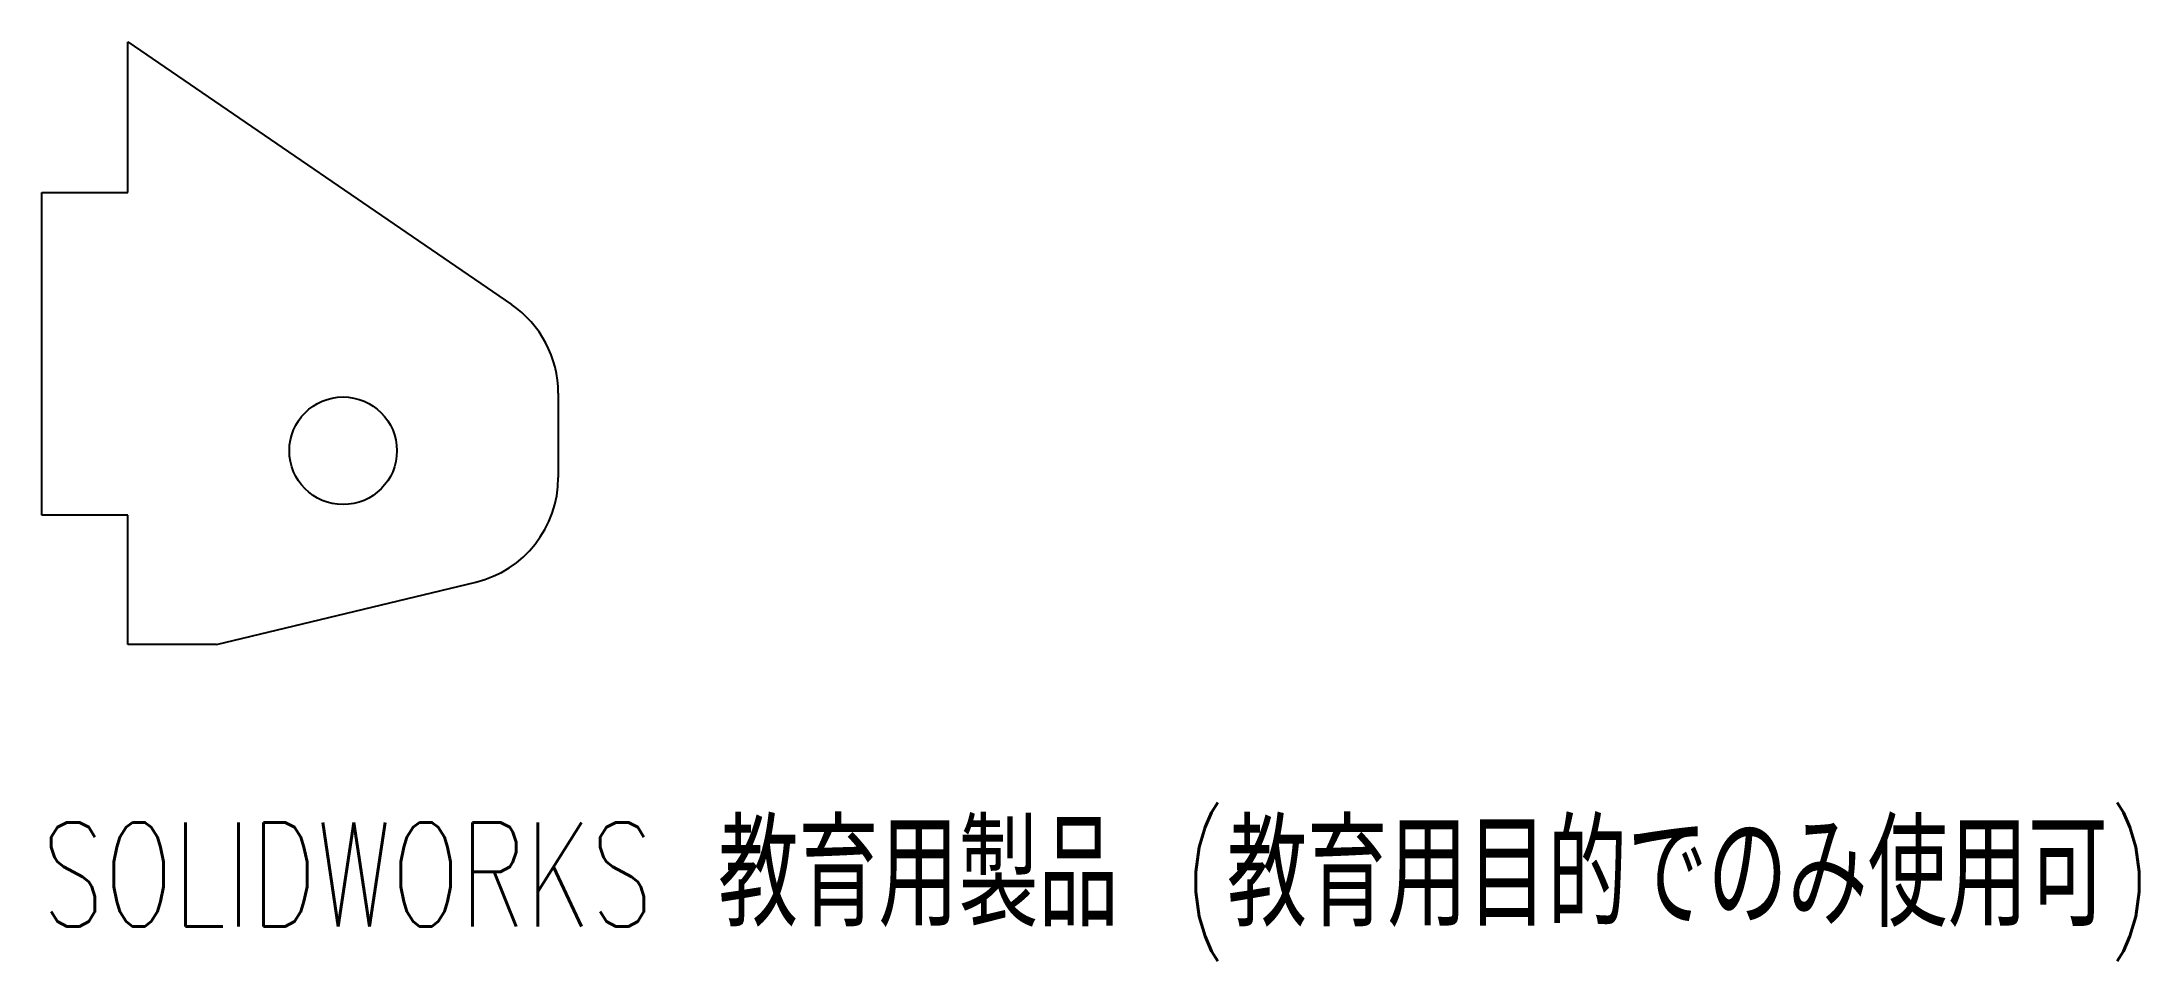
# Model space of a CAD drawing. Header units: millimetres. Extents: x 0 to 97.5, y -20.7 to 22.
import ezdxf

# ---------------------------------------------------------------- set-up
doc = ezdxf.new("R2010")
doc.units = ezdxf.units.MM
doc.styles.add('SLDTEXTSTYLE0', font='TXT', dxfattribs={"width": 0.7, "bigfont": 'bigfont'})

msp = doc.modelspace()

# ---------------------------------------------------------------- linework, layer by layer
at = {"color": 7, "linetype": 'Continuous', "lineweight": 25}
for p, q in [((4, 22), (21.824, 9.802)), ((4, 15), (4, 22)), ((0, 15), (4, 15)), ((0, 0), (0, 15)), ((24, 5.675), (24, 1.758)), ((4, 0), (0, 0)), ((4, -6), (4, 0)), ((8.111, -6), (20.168, -3.104)), ((8.111, -6), (4, -6))]:
    msp.add_line(p, q, dxfattribs=at)
msp.add_circle((14, 3), 2.5, dxfattribs=at)
for centre, start, end in [((19, 5.675), 0, 55.613), ((19, 1.758), 283.50718, 0)]:
    msp.add_arc(centre, 5, start, end, dxfattribs=at)

# ---------------------------------------------------------------- texts
at = {"color": 7, "linetype": 'Continuous', "insert": (0, -14.27), "char_height": 4.83362, "attachment_point": 1, "style": 'SLDTEXTSTYLE0'}
msp.add_mtext('SOLIDWORKS 教育用製品 (教育用目的でのみ使用可)', dxfattribs=at)

doc.saveas('drawing.dxf')
